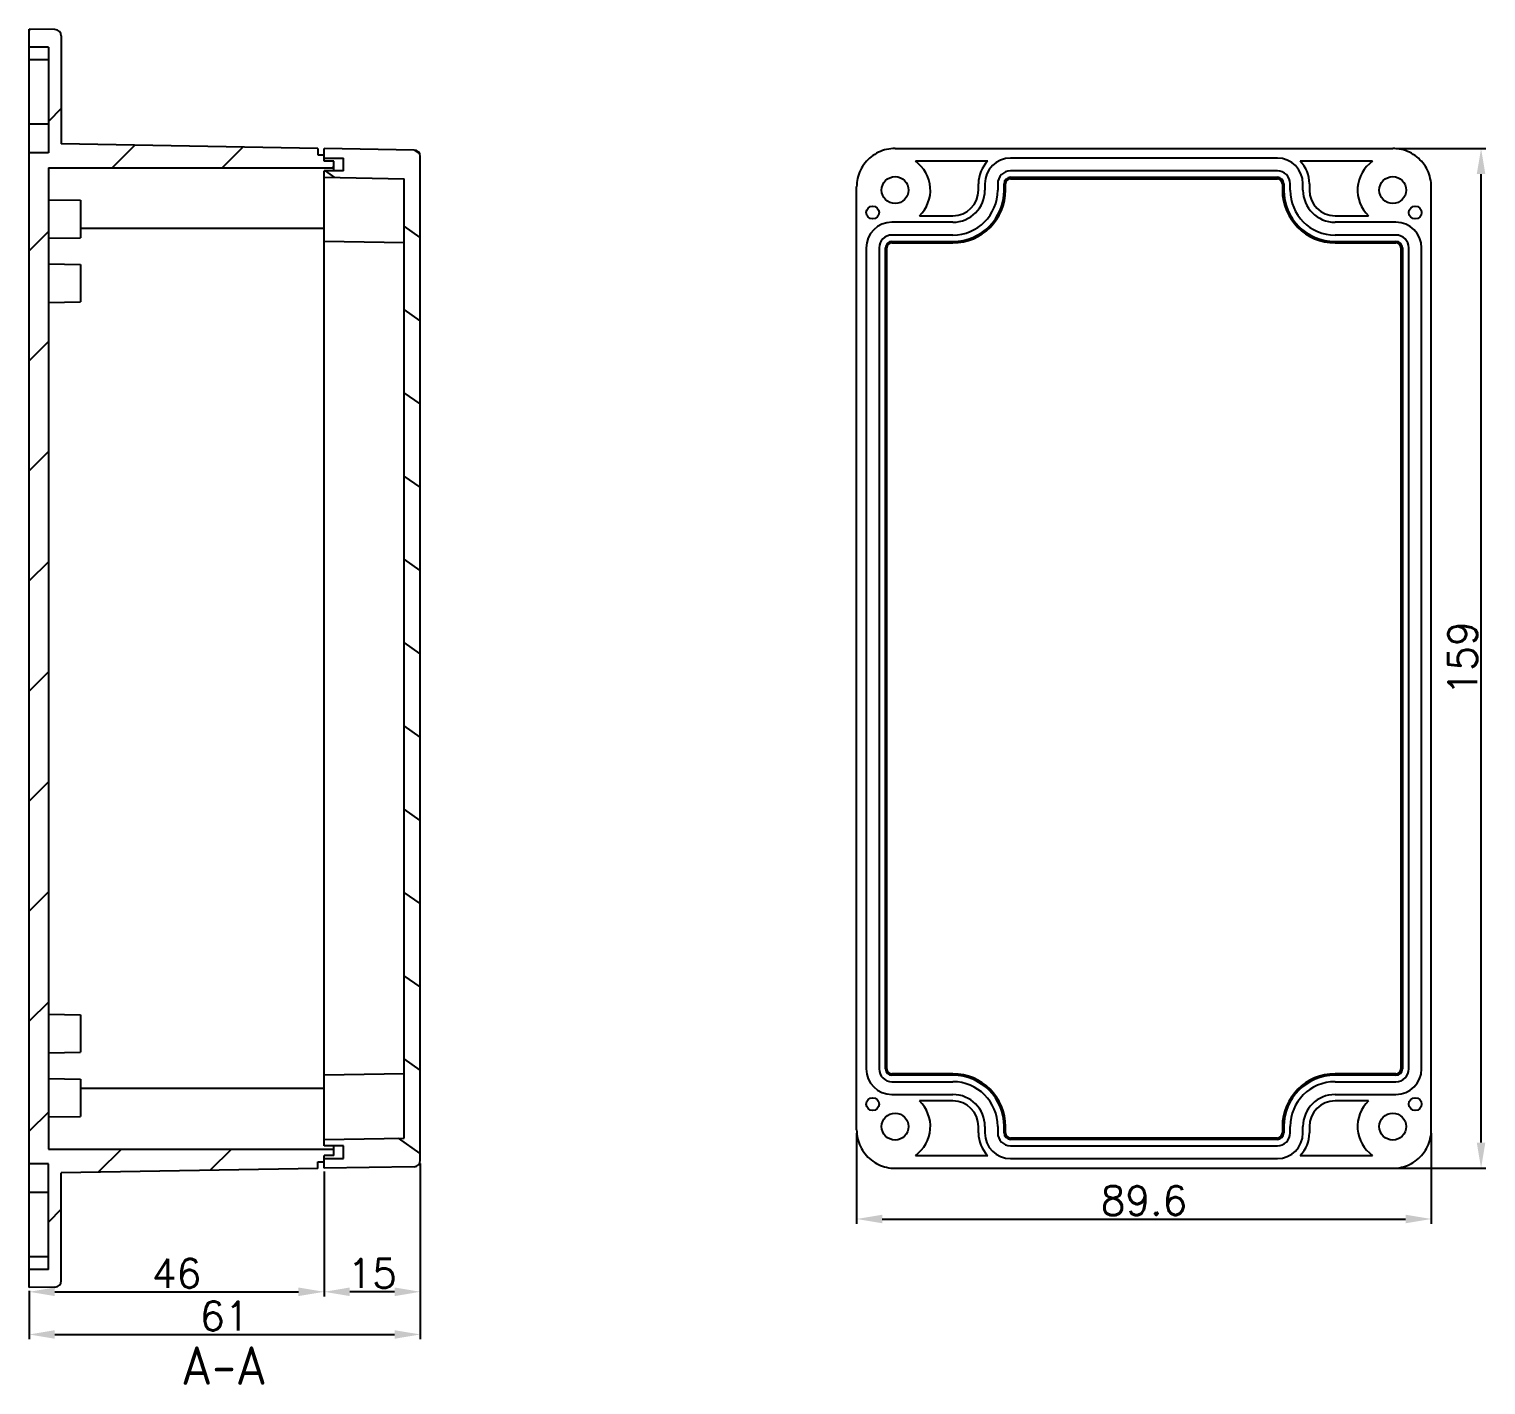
# Model space of a CAD drawing. Header units: millimetres. Extents: x -3227 to -2772, y 3140 to 3496.
# Drawn here: x -2998.9 to -2771.7, y 3277.3 to 3488.7 of the extents above; entities that cross this region are included whole.
import ezdxf

# ---------------------------------------------------------------- set-up
doc = ezdxf.new("R2010")
doc.units = ezdxf.units.MM
doc.layers.add('02___PRT_ALL_AXES', color=7, linetype='Continuous')
doc.layers.add('文字层', color=1, linetype='Continuous', lineweight=20)
doc.layers.add('标注', color=3, linetype='Continuous', lineweight=0)
doc.styles.get("Standard").update_dxf_attribs({"font": 'txt.shx'})
doc.styles.add('字母与数字', font='isocp.shx', dxfattribs={"height": 0.96, "bigfont": '@extfont2.shx'})
doc.dimstyles.new('ISO-25', dxfattribs={"dimtxt": 2.5, "dimasz": 2, "dimexe": 1.25, "dimexo": 0.625, "dimtad": 1, "dimdsep": 46, "dimtxsty": 'Standard', "dimcen": 2.5, "dimclrt": 256, "dimadec": 0, "dimazin": 0, "dimtfac": 1, "dimtmove": 0, "dimatfit": 3, "dimfxl": 1, "dimarcsym": 0})

# ---------------------------------------------------------------- blocks, each defined once
blk = doc.blocks.new('*D29')
at = {"layer": 'Defpoints', "color": 0, "lineweight": 25}
for p in [(-2952.9, 3311.07), (-2998.9, 3292.46), (-2952.9, 3291.81)]:
    blk.add_point(p, dxfattribs=at)
at = {"layer": '标注', "color": 0, "lineweight": -2}
for p, q in [((-2952.9, 3310.57), (-2952.9, 3291.06)), ((-2998.9, 3291.96), (-2998.9, 3291.06)), ((-2994.9, 3291.81), (-2956.9, 3291.81))]:
    blk.add_line(p, q, dxfattribs=at)
at = {"layer": '标注', "color": 0, "lineweight": 25}
for points in [[(-2994.9, 3292.48), (-2994.9, 3291.14), (-2998.9, 3291.81)], [(-2956.9, 3292.48), (-2956.9, 3291.14), (-2952.9, 3291.81)]]:
    blk.add_solid(points, dxfattribs=at)
at = {"layer": '标注', "lineweight": 25, "insert": (-2975.9, 3294.68), "char_height": 4.5, "attachment_point": 5}
blk.add_mtext('46', dxfattribs=at)
blk = doc.blocks.new('*D30')
at = {"layer": 'Defpoints', "color": 0, "lineweight": 25}
for p in [(-2937.9, 3312.31), (-2952.9, 3311.07), (-2952.9, 3291.81)]:
    blk.add_point(p, dxfattribs=at)
at = {"layer": '标注', "color": 0, "lineweight": -2}
for p, q in [((-2952.9, 3310.57), (-2952.9, 3291.06)), ((-2937.9, 3311.81), (-2937.9, 3291.06)), ((-2941.9, 3291.81), (-2948.9, 3291.81))]:
    blk.add_line(p, q, dxfattribs=at)
at = {"layer": '标注', "color": 0, "lineweight": 25}
for points in [[(-2948.9, 3292.48), (-2948.9, 3291.14), (-2952.9, 3291.81)], [(-2941.9, 3292.48), (-2941.9, 3291.14), (-2937.9, 3291.81)]]:
    blk.add_solid(points, dxfattribs=at)
at = {"layer": '标注', "lineweight": 25, "insert": (-2945.4, 3294.68), "char_height": 4.5, "attachment_point": 5}
blk.add_mtext('15', dxfattribs=at)
blk = doc.blocks.new('*D31')
at = {"layer": 'Defpoints', "color": 0, "lineweight": 25}
for p in [(-2998.9, 3292.46), (-2937.9, 3291.81), (-2937.9, 3285.16)]:
    blk.add_point(p, dxfattribs=at)
at = {"layer": '标注', "color": 0, "lineweight": -2}
for p, q in [((-2998.9, 3291.96), (-2998.9, 3284.41)), ((-2937.9, 3291.31), (-2937.9, 3284.41)), ((-2994.9, 3285.16), (-2941.9, 3285.16))]:
    blk.add_line(p, q, dxfattribs=at)
at = {"layer": '标注', "color": 0, "lineweight": 25}
for points in [[(-2994.9, 3285.82), (-2994.9, 3284.49), (-2998.9, 3285.16)], [(-2941.9, 3285.82), (-2941.9, 3284.49), (-2937.9, 3285.16)]]:
    blk.add_solid(points, dxfattribs=at)
at = {"layer": '标注', "lineweight": 25, "insert": (-2968.4, 3288.03), "char_height": 4.5, "attachment_point": 5}
blk.add_mtext('61', dxfattribs=at)
blk = doc.blocks.new('*D33')
at = {"layer": 'Defpoints', "color": 0, "lineweight": 25}
for p in [(-2869.86, 3317.06), (-2780.26, 3317.06), (-2780.26, 3303.16)]:
    blk.add_point(p, dxfattribs=at)
at = {"layer": '标注', "color": 0, "lineweight": -2}
for p, q in [((-2869.86, 3316.56), (-2869.86, 3302.41)), ((-2780.26, 3316.56), (-2780.26, 3302.41)), ((-2865.86, 3303.16), (-2784.26, 3303.16))]:
    blk.add_line(p, q, dxfattribs=at)
at = {"layer": '标注', "color": 0, "lineweight": 25}
for points in [[(-2865.86, 3303.83), (-2865.86, 3302.49), (-2869.86, 3303.16)], [(-2784.26, 3303.83), (-2784.26, 3302.49), (-2780.26, 3303.16)]]:
    blk.add_solid(points, dxfattribs=at)
at = {"layer": '标注', "lineweight": 25, "insert": (-2825.06, 3306.03), "char_height": 4.5, "attachment_point": 5}
blk.add_mtext('89.6', dxfattribs=at)
blk = doc.blocks.new('*D34')
at = {"layer": 'Defpoints', "color": 0, "lineweight": 25}
for p in [(-2786.26, 3470.07), (-2772.49, 3470.07), (-2786.26, 3311.07)]:
    blk.add_point(p, dxfattribs=at)
at = {"layer": '标注', "color": 0, "lineweight": -2}
for p, q in [((-2785.76, 3470.07), (-2771.74, 3470.07)), ((-2772.49, 3315.07), (-2772.49, 3466.07)), ((-2785.76, 3311.07), (-2771.74, 3311.07))]:
    blk.add_line(p, q, dxfattribs=at)
at = {"layer": '标注', "color": 0, "lineweight": 25}
for points in [[(-2773.16, 3466.07), (-2771.83, 3466.07), (-2772.49, 3470.07)], [(-2773.16, 3315.07), (-2771.83, 3315.07), (-2772.49, 3311.07)]]:
    blk.add_solid(points, dxfattribs=at)
at = {"layer": '标注', "lineweight": 25, "insert": (-2775.37, 3390.57), "char_height": 4.5, "attachment_point": 5, "rotation": 90}
blk.add_mtext('159', dxfattribs=at)

msp = doc.modelspace()

# ---------------------------------------------------------------- linework, layer by layer
at = {"color": 7, "linetype": 'Continuous', "lineweight": 25}
for p, q in [((-2998.9, 3292.46), (-2998.9, 3488.67)), ((-2994.88, 3488.6), (-2998.9, 3488.67)), ((-2993.9, 3487.6), (-2993.9, 3470.78)), ((-2995.9, 3485.87), (-2998.9, 3485.87)), ((-2995.9, 3485.87), (-2995.9, 3469.37)), ((-2995.9, 3483.87), (-2998.9, 3483.87)), ((-2995.9, 3473.87), (-2998.9, 3473.87)), ((-2995.9, 3469.37), (-2998.9, 3469.37)), ((-2953.9, 3470.08), (-2993.9, 3470.78)), ((-2953.9, 3470.08), (-2953.9, 3469.07)), ((-2953.9, 3469.07), (-2952.9, 3469.07)), ((-2952.9, 3468.07), (-2952.9, 3470.07)), ((-2938.88, 3469.82), (-2952.9, 3470.07)), ((-2937.9, 3312.31), (-2937.9, 3468.82)), ((-2863.86, 3470.07), (-2786.26, 3470.07)), ((-2995.9, 3467.07), (-2995.9, 3314.07)), ((-2995.9, 3467.07), (-2951.4, 3467.07)), ((-2952.9, 3468.57), (-2949.9, 3468.57)), ((-2951.4, 3468.07), (-2952.9, 3468.07)), ((-2952.9, 3314.57), (-2952.9, 3466.57)), ((-2949.9, 3466.57), (-2952.9, 3466.57)), ((-2951.4, 3466.57), (-2951.4, 3468.07)), ((-2949.9, 3466.57), (-2949.9, 3468.57)), ((-2804.26, 3468.57), (-2845.86, 3468.57)), ((-2804.26, 3466.57), (-2845.86, 3466.57)), ((-2952.9, 3465.57), (-2940.4, 3465.35)), ((-2940.4, 3315.78), (-2940.4, 3465.35)), ((-2849.86, 3464.57), (-2849.86, 3463.57)), ((-2847.86, 3464.57), (-2847.86, 3463.57)), ((-2846.86, 3463.57), (-2846.86, 3464.57)), ((-2846.64, 3463.57), (-2846.64, 3464.57)), ((-2845.86, 3465.57), (-2804.26, 3465.57)), ((-2845.86, 3465.35), (-2804.26, 3465.35)), ((-2803.48, 3464.57), (-2803.48, 3463.57)), ((-2803.26, 3464.57), (-2803.26, 3463.57)), ((-2802.26, 3463.57), (-2802.26, 3464.57)), ((-2800.26, 3463.57), (-2800.26, 3464.57)), ((-2995.9, 3462.07), (-2990.9, 3461.98)), ((-2990.9, 3461.98), (-2990.9, 3456.15)), ((-2869.86, 3317.06), (-2869.86, 3464.07)), ((-2780.26, 3317.06), (-2780.26, 3464.07)), ((-2952.9, 3457.57), (-2990.9, 3457.57)), ((-2854.86, 3458.57), (-2864.36, 3458.57)), ((-2785.76, 3458.57), (-2795.26, 3458.57)), ((-2995.9, 3456.07), (-2990.9, 3456.15)), ((-2940.4, 3455.35), (-2952.9, 3455.57)), ((-2854.86, 3456.57), (-2864.36, 3456.57)), ((-2864.36, 3455.57), (-2854.86, 3455.57)), ((-2864.36, 3455.35), (-2854.86, 3455.35)), ((-2785.76, 3456.57), (-2795.26, 3456.57)), ((-2795.26, 3455.57), (-2785.76, 3455.57)), ((-2795.26, 3455.35), (-2785.76, 3455.35)), ((-2868.36, 3454.57), (-2868.36, 3326.57)), ((-2866.36, 3454.57), (-2866.36, 3326.57)), ((-2865.36, 3326.57), (-2865.36, 3454.57)), ((-2865.14, 3326.57), (-2865.14, 3454.57)), ((-2784.98, 3454.57), (-2784.98, 3326.57)), ((-2784.76, 3454.57), (-2784.76, 3326.57)), ((-2783.76, 3326.57), (-2783.76, 3454.57)), ((-2781.76, 3326.57), (-2781.76, 3454.57)), ((-2995.9, 3452.07), (-2990.9, 3451.98)), ((-2990.9, 3451.98), (-2990.9, 3446.15)), ((-2995.9, 3446.07), (-2990.9, 3446.15)), ((-2995.9, 3335.07), (-2990.9, 3334.98)), ((-2990.9, 3334.98), (-2990.9, 3329.15)), ((-2995.9, 3329.07), (-2990.9, 3329.15)), ((-2940.4, 3325.78), (-2952.9, 3325.57)), ((-2854.86, 3325.78), (-2864.36, 3325.78)), ((-2854.86, 3325.57), (-2864.36, 3325.57)), ((-2785.76, 3325.78), (-2795.26, 3325.78)), ((-2785.76, 3325.57), (-2795.26, 3325.57)), ((-2995.9, 3325.07), (-2990.9, 3324.98)), ((-2990.9, 3324.98), (-2990.9, 3319.15)), ((-2990.9, 3323.57), (-2952.9, 3323.57)), ((-2864.36, 3324.57), (-2854.86, 3324.57)), ((-2795.26, 3324.57), (-2785.76, 3324.57)), ((-2864.36, 3322.57), (-2854.86, 3322.57)), ((-2795.26, 3322.57), (-2785.76, 3322.57)), ((-2995.9, 3319.07), (-2990.9, 3319.15)), ((-2849.86, 3317.57), (-2849.86, 3316.57)), ((-2847.86, 3317.57), (-2847.86, 3316.57)), ((-2846.86, 3316.57), (-2846.86, 3317.57)), ((-2846.64, 3316.57), (-2846.64, 3317.57)), ((-2803.48, 3317.57), (-2803.48, 3316.57)), ((-2803.26, 3317.57), (-2803.26, 3316.57)), ((-2802.26, 3316.57), (-2802.26, 3317.57)), ((-2800.26, 3316.57), (-2800.26, 3317.57)), ((-2952.9, 3315.57), (-2940.4, 3315.78)), ((-2949.9, 3314.57), (-2952.9, 3314.57)), ((-2951.4, 3313.07), (-2951.4, 3314.57)), ((-2949.9, 3312.57), (-2949.9, 3314.57)), ((-2804.26, 3315.78), (-2845.86, 3315.78)), ((-2804.26, 3315.57), (-2845.86, 3315.57)), ((-2845.86, 3314.57), (-2804.26, 3314.57)), ((-2995.9, 3314.07), (-2951.4, 3314.07)), ((-2953.9, 3312.07), (-2952.9, 3312.07)), ((-2953.9, 3311.05), (-2953.9, 3312.07)), ((-2951.4, 3313.07), (-2952.9, 3313.07)), ((-2952.9, 3311.07), (-2952.9, 3313.07)), ((-2952.9, 3312.57), (-2949.9, 3312.57)), ((-2845.86, 3312.57), (-2804.26, 3312.57)), ((-2995.9, 3311.77), (-2998.9, 3311.77)), ((-2995.9, 3295.27), (-2995.9, 3311.77)), ((-2953.9, 3311.05), (-2993.9, 3310.35)), ((-2993.9, 3293.53), (-2993.9, 3310.35)), ((-2938.88, 3311.31), (-2952.9, 3311.07)), ((-2863.86, 3311.07), (-2786.26, 3311.07)), ((-2995.9, 3307.27), (-2998.9, 3307.27)), ((-2995.9, 3297.27), (-2998.9, 3297.27)), ((-2995.9, 3295.27), (-2998.9, 3295.27)), ((-2994.88, 3292.53), (-2998.9, 3292.46))]:
    msp.add_line(p, q, dxfattribs=at)
at = {"color": 2, "linetype": 'Continuous', "lineweight": 25}
for p, q in [((-2998.68, 3488.66), (-2998.9, 3488.45)), ((-2993.9, 3476.28), (-2995.9, 3474.28)), ((-2982.44, 3470.58), (-2985.96, 3467.07)), ((-2965.57, 3470.29), (-2968.79, 3467.07)), ((-2938.01, 3469.26), (-2938.79, 3469.8)), ((-2951.24, 3465.54), (-2952.71, 3466.57)), ((-2951.4, 3467.3), (-2951.63, 3467.07)), ((-2937.9, 3456.19), (-2940.4, 3457.94)), ((-2995.9, 3457.12), (-2998.9, 3454.12)), ((-2937.9, 3443.21), (-2940.4, 3444.96)), ((-2995.9, 3439.96), (-2998.9, 3436.96)), ((-2937.9, 3430.23), (-2940.4, 3431.98)), ((-2995.9, 3422.8), (-2998.9, 3419.8)), ((-2937.9, 3417.24), (-2940.4, 3418.99)), ((-2995.9, 3405.64), (-2998.9, 3402.64)), ((-2937.9, 3404.26), (-2940.4, 3406.01)), ((-2937.9, 3391.28), (-2940.4, 3393.03)), ((-2995.9, 3388.47), (-2998.9, 3385.47)), ((-2937.9, 3378.29), (-2940.4, 3380.04)), ((-2995.9, 3371.31), (-2998.9, 3368.31)), ((-2937.9, 3365.31), (-2940.4, 3367.06)), ((-2995.9, 3354.15), (-2998.9, 3351.15)), ((-2937.9, 3352.33), (-2940.4, 3354.08)), ((-2937.9, 3339.34), (-2940.4, 3341.09)), ((-2995.9, 3336.99), (-2998.9, 3333.99)), ((-2937.9, 3326.36), (-2940.4, 3328.11)), ((-2995.9, 3319.83), (-2998.9, 3316.83)), ((-2937.9, 3313.38), (-2941.31, 3315.77)), ((-2984.5, 3314.07), (-2988.11, 3310.45)), ((-2967.34, 3314.07), (-2970.65, 3310.76)), ((-2993.9, 3304.67), (-2995.9, 3302.67))]:
    msp.add_line(p, q, dxfattribs=at)
at = {"color": 7, "linetype": 'Continuous', "lineweight": 25}
for centre, radius, start, end in [((-2994.9, 3487.6), 1, 0, 89), ((-2938.9, 3468.82), 1, 0, 89), ((-2845.86, 3464.57), 4, 90, 180), ((-2845.86, 3464.57), 2, 90, 180), ((-2804.26, 3464.57), 4, 0, 90), ((-2804.26, 3464.57), 2, 0, 90), ((-2845.86, 3464.57), 1, 90, 180), ((-2845.86, 3464.57), 0.782, 90, 180), ((-2804.26, 3464.57), 1, 0, 90), ((-2804.26, 3464.57), 0.782, 0, 90), ((-2854.86, 3463.57), 8.22, 270, 0), ((-2854.86, 3463.57), 8, 270, 0), ((-2854.86, 3463.57), 7, 270, 0), ((-2854.86, 3463.57), 5, 270, 0), ((-2795.26, 3463.57), 8.22, 180, 270), ((-2795.26, 3463.57), 8, 180, 270), ((-2795.26, 3463.57), 7, 180, 270), ((-2795.26, 3463.57), 5, 180, 270), ((-2864.36, 3454.57), 4, 90, 180), ((-2785.76, 3454.57), 4, 0, 90), ((-2864.36, 3454.57), 2, 90, 180), ((-2864.36, 3454.57), 1, 90, 180), ((-2864.36, 3454.57), 0.782, 90, 180), ((-2785.76, 3454.57), 2, 0, 90), ((-2785.76, 3454.57), 1, 0, 90), ((-2785.76, 3454.57), 0.782, 0, 90), ((-2864.36, 3326.57), 4, 180, 270), ((-2864.36, 3326.57), 2, 180, 270), ((-2864.36, 3326.57), 1, 180, 270), ((-2864.36, 3326.57), 0.782, 180, 270), ((-2854.86, 3317.57), 8.22, 0, 90), ((-2854.86, 3317.57), 8, 0, 90), ((-2795.26, 3317.57), 8.22, 90, 180), ((-2795.26, 3317.57), 8, 90, 180), ((-2785.76, 3326.57), 4, 270, 0), ((-2785.76, 3326.57), 2, 270, 0), ((-2785.76, 3326.57), 1, 270, 0), ((-2785.76, 3326.57), 0.782, 270, 0), ((-2854.86, 3317.57), 7, 0, 90), ((-2795.26, 3317.57), 7, 90, 180), ((-2854.86, 3317.57), 5, 0, 90), ((-2795.26, 3317.57), 5, 90, 180), ((-2845.86, 3316.57), 4, 180, 270), ((-2845.86, 3316.57), 2, 180, 270), ((-2845.86, 3316.57), 1, 180, 270), ((-2845.86, 3316.57), 0.782, 180, 270), ((-2804.26, 3316.57), 4, 270, 0), ((-2804.26, 3316.57), 2, 270, 0), ((-2804.26, 3316.57), 1, 270, 0), ((-2804.26, 3316.57), 0.782, 270, 0), ((-2938.9, 3312.31), 1, 271, 0), ((-2994.9, 3293.53), 1, 271, 0)]:
    msp.add_arc(centre, radius, start, end, dxfattribs=at)
for points, start_tangent, end_tangent in [([(-2863.86, 3470.07), (-2865.19, 3469.91), (-2866.46, 3469.47), (-2867.6, 3468.76), (-2868.55, 3467.81), (-2869.26, 3466.67), (-2869.71, 3465.4), (-2869.86, 3464.07)], (-1, 0), (0, -1)), ([(-2780.26, 3464.07), (-2780.41, 3465.4), (-2780.85, 3466.67), (-2781.57, 3467.81), (-2782.52, 3468.76), (-2783.65, 3469.47), (-2784.92, 3469.91), (-2786.26, 3470.07)], (0, 1), (-1, 0)), ([(-2869.86, 3317.06), (-2869.71, 3315.73), (-2869.26, 3314.46), (-2868.55, 3313.32), (-2867.6, 3312.37), (-2866.46, 3311.66), (-2865.19, 3311.22), (-2863.86, 3311.07)], (0, -1), (1, 0)), ([(-2786.26, 3311.07), (-2784.92, 3311.22), (-2783.65, 3311.66), (-2782.52, 3312.37), (-2781.57, 3313.32), (-2780.85, 3314.46), (-2780.41, 3315.73), (-2780.26, 3317.06)], (1, 0), (0, 1))]:
    msp.add_spline(points, degree=3, dxfattribs=dict(at, start_tangent=start_tangent, end_tangent=end_tangent))
at = {"layer": '02___PRT_ALL_AXES', "color": 7, "linetype": 'Continuous', "lineweight": 25}
for p, q in [((-2849.43, 3468.07), (-2860.69, 3468.07)), ((-2789.42, 3468.07), (-2800.69, 3468.07)), ((-2850.86, 3463.57), (-2850.86, 3464.57)), ((-2799.26, 3464.57), (-2799.26, 3463.57)), ((-2860.08, 3459.57), (-2854.86, 3459.57)), ((-2795.26, 3459.57), (-2790.03, 3459.57)), ((-2854.86, 3321.57), (-2860.08, 3321.57)), ((-2790.03, 3321.57), (-2795.26, 3321.57)), ((-2850.86, 3316.57), (-2850.86, 3317.57)), ((-2799.26, 3317.57), (-2799.26, 3316.57)), ((-2860.69, 3313.07), (-2849.43, 3313.07)), ((-2800.69, 3313.07), (-2789.42, 3313.07))]:
    msp.add_line(p, q, dxfattribs=at)
for centre, radius in [((-2863.86, 3463.57), 2.1), ((-2786.26, 3463.57), 2.1), ((-2867.36, 3460.07), 1), ((-2782.76, 3460.07), 1), ((-2867.36, 3321.07), 1), ((-2782.76, 3321.07), 1), ((-2863.86, 3317.57), 2.1), ((-2786.26, 3317.57), 2.1)]:
    msp.add_circle(centre, radius, dxfattribs=at)
for centre, radius, start, end in [((-2863.86, 3463.57), 5.5, 313.3418, 54.9032), ((-2845.86, 3464.57), 5, 135.573, 180), ((-2804.26, 3464.57), 5, 0, 44.427), ((-2786.26, 3463.57), 5.5, 125.0968, 226.6582), ((-2854.86, 3463.57), 4, 270, 0), ((-2795.26, 3463.57), 4, 180, 270), ((-2863.86, 3317.57), 5.5, 305.0968, 46.6582), ((-2854.86, 3317.57), 4, 0, 90), ((-2795.26, 3317.57), 4, 90, 180), ((-2786.26, 3317.57), 5.5, 133.3418, 234.9032), ((-2845.86, 3316.57), 5, 180, 224.427), ((-2804.26, 3316.57), 5, 315.573, 0)]:
    msp.add_arc(centre, radius, start, end, dxfattribs=at)

# ---------------------------------------------------------------- texts
at = {"layer": '文字层', "lineweight": 25, "insert": (-2975.19, 3283.31), "char_height": 6, "width": 7.1035, "attachment_point": 1, "style": '字母与数字'}
msp.add_mtext('{\\Fisocp,@extfont2|c134;A-A}', dxfattribs=at)

# ---------------------------------------------------------------- dimensions: what is measured, and where the dimension line sits
at = {"layer": '标注', "lineweight": 25}
dim = msp.add_linear_dim(base=(-2772.49, 3470.07), p1=(-2786.26, 3311.07), p2=(-2786.26, 3470.07), angle=90, dimstyle='ISO-25', override={"dimtxt": 4.5, "dimasz": 4, "dimexe": 0.75, "dimexo": 0.5, "dimgap": 0.6245, "dimtoh": 1, "dimdec": 1, "dimcen": 6, "dimtdec": 1}, dxfattribs=at)
dim.commit()
dim.dimension.update_dxf_attribs({"geometry": '*D34', "text_midpoint": (-2775.37, 3390.57)})
for base, p1, p2, picture, middle in [((-2780.26, 3303.16), (-2869.86, 3317.06), (-2780.26, 3317.06), '*D33', (-2825.06, 3306.03)), ((-2952.9, 3291.81), (-2937.9, 3312.31), (-2952.9, 3311.07), '*D30', (-2945.4, 3294.68)), ((-2952.9, 3291.81), (-2998.9, 3292.46), (-2952.9, 3311.07), '*D29', (-2975.9, 3294.68)), ((-2937.9, 3285.16), (-2998.9, 3292.46), (-2937.9, 3291.81), '*D31', (-2968.4, 3288.03))]:
    dim = msp.add_linear_dim(base=base, p1=p1, p2=p2, dimstyle='ISO-25', override={"dimtxt": 4.5, "dimasz": 4, "dimexe": 0.75, "dimexo": 0.5, "dimgap": 0.6245, "dimtoh": 1, "dimdec": 1, "dimcen": 6, "dimtdec": 1}, dxfattribs=at)
    dim.commit()
    dim.dimension.update_dxf_attribs({"geometry": picture, "text_midpoint": middle})

doc.saveas('drawing.dxf')
